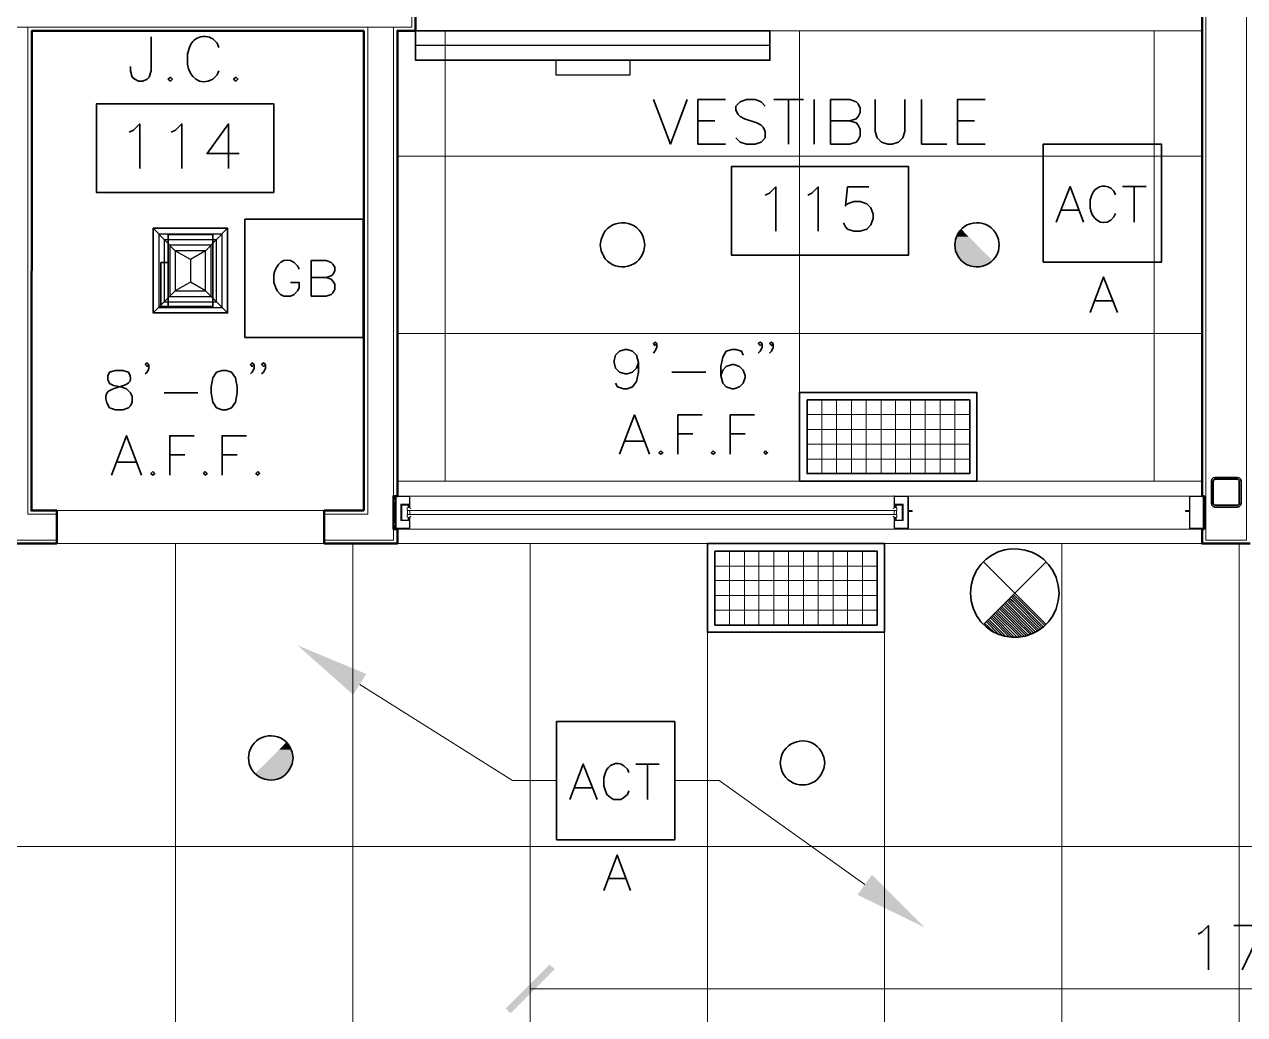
# Model space of a CAD drawing. Header units: inches. Extents: x 5 to 516, y -193 to 129.
# Drawn here: x 383.94 to 397.71, y 69.94 to 81.12 of the extents above; entities that cross this region are included whole.
import ezdxf

# ---------------------------------------------------------------- set-up
doc = ezdxf.new("R2010")
doc.units = ezdxf.units.IN
doc.header["$MEASUREMENT"] = 0
doc.layers.add('PDF9_Geometry', color=7, linetype='Continuous')
doc.layers.add('PDF9_Solid Fills', color=7, linetype='Continuous')

msp = doc.modelspace()

# ---------------------------------------------------------------- hatches: boundary and pattern name
at = {"layer": 'PDF9_Solid Fills', "transparency": 33554559}
for points in [[(394.4583999, 78.7205553), (394.5917332, 78.7205553), (394.5472888, 78.7649997), (394.4806221, 78.7649997)], [(394.4406211, 78.5783342), (394.7339544, 78.5783342), (394.6850655, 78.6272231), (394.4361766, 78.6272231)], [(394.4361784, 78.6272256), (394.6850673, 78.6272256), (394.6406228, 78.6761145), (394.4406229, 78.6761145)], [(394.4406203, 78.6761127), (394.6406203, 78.6761127), (394.5917314, 78.7205571), (394.4583981, 78.7205571)], [(394.4584014, 78.5294428), (394.7828458, 78.5294428), (394.7339569, 78.5783316), (394.4406236, 78.5783316)], [(394.4806261, 78.4894493), (394.8272928, 78.4894493), (394.7828483, 78.5294493), (394.4584039, 78.5294493)], [(394.5117354, 78.4494464), (394.8628465, 78.4494464), (394.827291, 78.4894464), (394.4806243, 78.4894464)], [(394.5472895, 78.4183324), (394.8272895, 78.4183324), (394.8628451, 78.4494435), (394.511734, 78.4494435)], [(394.5917354, 78.3961159), (394.7828465, 78.3961159), (394.827291, 78.4183382), (394.547291, 78.4183382)], [(394.6406261, 78.382779), (394.7339594, 78.382779), (394.7828483, 78.3961123), (394.5917372, 78.3961123)], [(386.7695114, 72.8849997), (386.6717402, 72.7872284), (386.9650735, 72.7872284), (386.9695179, 72.8361173), (386.9695108, 72.8361173), (386.965067, 72.8849997)], [(386.8139541, 72.9294514), (386.7695096, 72.8850069), (386.9650652, 72.8850069), (386.9517319, 72.9294514)], [(386.8584058, 72.973894), (386.8139613, 72.9294496), (386.9517391, 72.9294496), (386.9250724, 72.973894)], [(386.6228462, 72.7383345), (386.5784018, 72.6983345), (386.9250684, 72.6983345), (386.9517351, 72.7383345)], [(386.6717377, 72.7872259), (386.6228488, 72.738337), (386.9517376, 72.738337), (386.965071, 72.7872259)], [(386.5784036, 72.6983316), (386.542848, 72.6583316), (386.8939591, 72.6583316), (386.9250702, 72.6983316)], [(386.5428495, 72.6583378), (386.578405, 72.6272266), (386.858405, 72.6272266), (386.8939606, 72.6583378)], [(386.5784036, 72.6272234), (386.622848, 72.6050012), (386.8139591, 72.6050012), (386.8584036, 72.6272234)], [(386.6228462, 72.6049976), (386.6717351, 72.5916642), (386.7695129, 72.5916642), (386.8139573, 72.6049976)]]:
    msp.add_hatch(color=256, dxfattribs=at).paths.add_polyline_path(points)

# ---------------------------------------------------------------- linework, layer by layer
at = {"layer": 'PDF9_Geometry', "lineweight": 9}
msp.add_lwpolyline([(388.3117386, 81.0849996), (388.3117386, 81.5427774), (357.0628526, 81.5427774), (357.0628526, 81.0849996)], close=True, dxfattribs=at)
at = {"layer": 'PDF9_Geometry', "lineweight": 50}
for points in [[(388.3517325, 81.5650032), (388.3517325, 81.0450032), (388.1472881, 81.0450032), (388.1472881, 75.79167), (388.1028436, 75.79167)], [(388.3517325, 81.0450018), (388.3517325, 81.5650018)], [(397.2272926, 81.5649987), (397.2272926, 75.7916655), (397.2495148, 75.7916655), (397.2495148, 75.4183322), (397.2272926, 75.4183322)], [(384.3028438, 75.2538899), (384.3028438, 75.6272232), (384.0183994, 75.6272232), (384.0228438, 81.0450006), (387.7695102, 81.0450006)], [(387.7695114, 81.0450018), (387.7695114, 75.6272244)], [(388.3517318, 81.0450018), (388.1472873, 81.0450018), (388.1472873, 75.7916689)], [(388.1472891, 75.7916716), (388.1028447, 75.7916716), (388.1028447, 75.4183383), (388.1472891, 75.4183383), (388.1472891, 75.2538939)], [(388.1028447, 75.7916655), (388.1028447, 75.4183322)], [(387.7695161, 75.6272232), (387.3206272, 75.6272232), (387.3206272, 75.2538899)], [(397.7695108, 75.253887), (397.2272886, 75.253887), (397.2272886, 75.4183315)], [(383.1517364, 75.253887), (384.3028474, 75.253887)], [(387.3206272, 75.253887), (388.1472939, 75.253887)]]:
    msp.add_lwpolyline(points, dxfattribs=at)
at = {"layer": 'PDF9_Geometry', "lineweight": 9}
for points in [[(397.729517, 81.5650032), (397.729517, 75.2938921), (397.2717392, 75.2938921), (397.2717392, 81.5650032)], [(383.9784056, 81.0850047), (383.9784056, 75.5872271), (384.30285, 75.5872271), (384.30285, 75.2938939), (383.1517389, 75.2938939), (383.1517389, 75.5872271), (383.5206278, 75.5872271), (383.5206278, 81.0850047)], [(388.1028447, 81.0850047), (388.1028447, 75.2938939), (387.3206225, 75.2938939), (387.3206225, 75.5872271), (387.8139558, 75.5872271), (387.8139558, 81.0850047)]]:
    msp.add_lwpolyline(points, dxfattribs=at)
at = {"layer": 'PDF9_Geometry', "lineweight": 35}
for points in [[(385.3695097, 80.9738936), (385.3695097, 80.5916714), (385.3472875, 80.5205603), (385.3250653, 80.498338), (385.2761764, 80.4761158), (385.2272875, 80.4761158), (385.1828431, 80.498338), (385.1561764, 80.5205603), (385.1339542, 80.5916714), (385.1339542, 80.6405603)], [(386.0628481, 80.4983384), (386.111737, 80.5472273), (386.1339592, 80.5916717)], [(391.0361761, 80.2672241), (391.2272872, 79.7650019), (391.4183983, 80.2672241)], [(391.8495115, 79.7649997), (391.5384004, 79.7649997), (391.5384004, 80.2672219), (391.8495115, 80.2672219)], [(392.2984011, 80.1916671), (392.2539567, 80.2405559), (392.1828456, 80.2672226), (392.0850678, 80.2672226), (392.0139567, 80.2405559), (391.9650678, 80.1916671), (391.9650678, 80.1472226), (391.9917345, 80.0983337), (392.0139567, 80.0761115), (392.0628456, 80.0494448), (392.2050678, 80.0050004), (392.2539567, 79.9783337), (392.2761789, 79.9561115), (392.2984011, 79.9072226), (392.2984011, 79.8361115), (392.2539567, 79.7872226), (392.1828456, 79.7650004), (392.0850678, 79.7650004), (392.0139567, 79.7872226), (391.9650678, 79.8361115)], [(392.396184, 80.2672241), (392.7295173, 80.2672241)], [(392.5606262, 80.2672241), (392.5606262, 79.7650019)], [(392.8495169, 80.2672241), (392.8495169, 79.7650019)], [(393.036176, 79.7649997), (393.036176, 80.2672219), (393.2539537, 80.2672219), (393.3250648, 80.2405552), (393.3472871, 80.218333), (393.3695093, 80.1694441), (393.3695093, 80.1205552), (393.3472871, 80.0761108), (393.3250648, 80.0494441), (393.2539537, 80.0272219), (393.036176, 80.0272219)], [(393.5384003, 80.2672241), (393.5384003, 79.9072241), (393.5606225, 79.836113), (393.6095114, 79.7872241), (393.6806225, 79.7650019), (393.7295114, 79.7650019), (393.8006225, 79.7872241), (393.8495114, 79.836113), (393.8717336, 79.9072241), (393.8717336, 80.2672241)], [(394.0628505, 80.2672241), (394.0628505, 79.7650019), (394.347295, 79.7650019)], [(394.7784032, 79.7649997), (394.4672921, 79.7649997), (394.4672921, 80.2672219), (394.7784032, 80.2672219)], [(391.5384004, 80.0272248), (391.7295115, 80.0272248)], [(393.2539584, 80.0272248), (393.3250695, 80.0050026), (393.3472918, 79.9783359), (393.369514, 79.9338915), (393.369514, 79.8583359), (393.3472918, 79.8138915), (393.3250695, 79.7872248), (393.2539584, 79.7650026), (393.0361807, 79.7650026)], [(394.4672921, 80.0272248), (394.6584032, 80.0272248)], [(385.120631, 79.8983366), (385.1695199, 79.9205589), (385.240631, 79.99167), (385.240631, 79.4894478)], [(385.5961807, 79.8983366), (385.6450696, 79.9205589), (385.7161807, 79.99167), (385.7161807, 79.4894478)], [(386.2406215, 79.4894485), (386.2406215, 79.9916707), (386.0006215, 79.6583374), (386.3606215, 79.6583374)], [(392.2984011, 79.1872274), (392.34729, 79.2094496), (392.4184011, 79.2805607), (392.4184011, 78.7827829)], [(392.7783996, 79.1872274), (392.8228441, 79.2094496), (392.8939552, 79.2805607), (392.8939552, 78.7827829)], [(393.4672921, 79.2805614), (393.2272921, 79.2805614), (393.2050699, 79.0672281), (393.2272921, 79.0894503), (393.2984032, 79.116117), (393.3695143, 79.116117), (393.4450699, 79.0894503), (393.4895143, 79.0450059), (393.516181, 78.9738948), (393.516181, 78.9250059), (393.4895143, 78.8538948), (393.4450699, 78.8050059), (393.3695143, 78.7827837), (393.2984032, 78.7827837), (393.2272921, 78.8050059), (393.2050699, 78.8316726), (393.1828477, 78.876117)], [(395.5828519, 78.8849994), (395.7384074, 79.2849994), (395.8895185, 78.8849994)], [(395.9828519, 79.1916671), (395.9650741, 79.1338893), (395.9650741, 79.040556)], [(396.2495185, 79.1916671), (396.2317407, 79.2316671), (396.1961852, 79.2672227)], [(396.3295153, 79.2850012), (396.5961819, 79.2850012)], [(396.4628432, 79.2850012), (396.4628432, 78.8850012)], [(395.6406228, 79.0183363), (395.8317339, 79.0183363)], [(396.1961852, 78.9072227), (396.2317407, 78.9427782), (396.2495185, 78.9827782)], [(390.4717335, 78.5027786), (390.4450668, 78.5605564), (390.4361779, 78.6272231), (390.4450668, 78.6894453), (390.4717335, 78.7516675)], [(390.9295112, 78.6894453), (390.9384001, 78.6272231), (390.9295112, 78.5605564)], [(394.4717332, 78.5027786), (394.4450666, 78.5605564), (394.4361777, 78.6272231), (394.4450666, 78.6894453), (394.4717332, 78.7516675)], [(394.929511, 78.6894453), (394.9383999, 78.6272231), (394.929511, 78.5605564)], [(387.0406251, 78.3516697), (387.0184029, 78.3916697), (386.9828473, 78.4272252)], [(387.173962, 78.0494417), (387.173962, 78.4494417), (387.3428509, 78.4494417), (387.4006287, 78.4272195), (387.4184064, 78.4094417), (387.4406287, 78.3738861), (387.4406287, 78.3338861), (387.4184064, 78.2938861), (387.4006287, 78.2761084), (387.3428509, 78.2583306), (387.173962, 78.2583306)], [(386.7517362, 78.2938919), (386.7517362, 78.2005586), (386.7739584, 78.1427808), (386.7917362, 78.1072253), (386.8272918, 78.0672253), (386.8672918, 78.0494475), (386.9428473, 78.0494475), (386.9828473, 78.0672253), (387.0184029, 78.1072253), (387.0406251, 78.1427808), (387.0406251, 78.2005586), (386.9428473, 78.2005586)], [(387.3428531, 78.2583356), (387.4006308, 78.2405579), (387.4184086, 78.2183356), (387.4406308, 78.1827801), (387.4406308, 78.1250023), (387.4184086, 78.0850023), (387.4006308, 78.0672245), (387.3428531, 78.0494468), (387.1739642, 78.0494468)], [(395.9650676, 77.8627826), (396.1161787, 78.2627826), (396.2717342, 77.8627826)], [(396.0228475, 77.9961105), (396.2139586, 77.9961105)], [(391.076179, 77.5116632), (391.0539567, 77.489441), (391.036179, 77.5116632), (391.0539567, 77.529441), (391.076179, 77.5116632), (391.076179, 77.4672188), (391.0539567, 77.4272188), (391.036179, 77.4049966)], [(392.262847, 77.5116632), (392.2406248, 77.489441), (392.2184026, 77.5116632), (392.2406248, 77.529441), (392.262847, 77.5116632), (392.262847, 77.4672188), (392.2406248, 77.4272188), (392.2184026, 77.4049966)], [(392.3872954, 77.5116632), (392.3695176, 77.489441), (392.3472954, 77.5116632), (392.3695176, 77.529441), (392.3872954, 77.5116632), (392.3872954, 77.4672188), (392.3695176, 77.4272188), (392.3472954, 77.4049966)], [(390.8672941, 77.2983386), (390.8450718, 77.2361164), (390.8006274, 77.1916719), (390.7384052, 77.1694497), (390.716183, 77.1694497), (390.6539607, 77.1916719), (390.6095163, 77.2361164), (390.5917385, 77.2983386), (390.5917385, 77.3205608), (390.6095163, 77.382783), (390.6539607, 77.4272275), (390.716183, 77.4450052), (390.7384052, 77.4450052), (390.8006274, 77.4272275), (390.8450718, 77.382783), (390.8672941, 77.2983386), (390.8672941, 77.1916719), (390.8450718, 77.0850053), (390.8006274, 77.022783), (390.7384052, 77.0005608), (390.6984052, 77.0005608), (390.6317385, 77.022783), (390.6095163, 77.0672275)], [(392.0495133, 77.3827751), (392.0317355, 77.4272195), (391.9650689, 77.4449973), (391.9250689, 77.4449973), (391.8584022, 77.4272195), (391.8184022, 77.3605528), (391.79618, 77.2538862), (391.79618, 77.151664), (391.8184022, 77.0672195), (391.8584022, 77.0227751), (391.9250689, 77.0005529), (391.9428467, 77.0005529), (392.0095133, 77.0227751), (392.0495133, 77.0672195), (392.0717355, 77.1294417), (392.0717355, 77.151664), (392.0495133, 77.2138862), (392.0095133, 77.2538862), (391.9428467, 77.2761084), (391.9250689, 77.2761084), (391.8584022, 77.2538862), (391.8184022, 77.2138862), (391.79618, 77.151664)], [(385.3428532, 77.2761127), (385.3250754, 77.2538905), (385.3028532, 77.2761127), (385.3250754, 77.2938905), (385.3428532, 77.2761127), (385.3428532, 77.2316683), (385.3250754, 77.1916683), (385.3028532, 77.1694461)], [(386.5295122, 77.2761127), (386.50729, 77.2538905), (386.4895122, 77.2761127), (386.50729, 77.2938905), (386.5295122, 77.2761127), (386.5295122, 77.2316683), (386.50729, 77.1916683), (386.4895122, 77.1694461)], [(386.6584003, 77.2761127), (386.6361781, 77.2538905), (386.6139559, 77.2761127), (386.6361781, 77.2938905), (386.6584003, 77.2761127), (386.6584003, 77.2316683), (386.6361781, 77.1916683), (386.6139559, 77.1694461)], [(385.1117348, 77.1916665), (385.0495126, 77.2094443), (384.9650682, 77.2094443), (384.8984015, 77.1916665), (384.8806237, 77.1472221), (384.8806237, 77.1072221), (384.8984015, 77.0627776), (384.942846, 77.0405554), (385.0272904, 77.0227776), (385.0895126, 77.0005554), (385.1339571, 76.956111), (385.1561793, 76.916111), (385.1561793, 76.8494443), (385.1339571, 76.8094443), (385.1117348, 76.7872221), (385.0495126, 76.7649999), (384.9650682, 76.7649999), (384.8984015, 76.7872221)], [(391.24507, 77.1916672), (391.6272922, 77.1916672)], [(385.516184, 76.9561077), (385.8939617, 76.9561077)], [(390.6539604, 76.2627845), (390.8228493, 76.707229), (390.9917381, 76.2627845)], [(391.3117385, 76.2627845), (391.3117385, 76.707229), (391.587294, 76.707229)], [(391.9028481, 76.2627845), (391.9028481, 76.707229), (392.1784037, 76.707229)], [(384.9206256, 76.027225), (385.0895144, 76.4716694), (385.2584033, 76.027225)], [(385.5784037, 76.027225), (385.5784037, 76.4716694), (385.8539592, 76.4716694)], [(386.1695133, 76.027225), (386.1695133, 76.4716694), (386.4450688, 76.4716694)], [(391.3117385, 76.4938862), (391.4806274, 76.4938862)], [(391.9028481, 76.4938862), (392.071737, 76.4938862)], [(390.7161801, 76.4094497), (390.9295134, 76.4094497)], [(384.987294, 76.1738902), (385.1961829, 76.1738902)], [(385.5784037, 76.2583357), (385.7472925, 76.2583357)], [(386.1695133, 76.2583357), (386.3384022, 76.2583357)], [(397.3339549, 75.9605565), (397.3383994, 75.9827788), (397.3517327, 75.9961121), (397.3739549, 76.0005565)], [(397.3339578, 75.9605594), (397.3384023, 75.9827817), (397.3517356, 75.996115), (397.3739578, 76.0005594), (397.6228467, 76.0005594)], [(397.351732, 75.9605565), (397.3606209, 75.9738899), (397.3739542, 75.9827788), (397.6228431, 75.9827788)], [(397.3739578, 75.9827824), (397.3606245, 75.9738935), (397.3517356, 75.9605602)], [(397.6672901, 75.9605594), (397.6628456, 75.9827817), (397.6450679, 75.996115), (397.6228456, 76.0005594), (397.3739568, 76.0005594)], [(397.3739604, 75.9827788), (397.6228492, 75.9827788), (397.640627, 75.9738899), (397.6450715, 75.9605565), (397.6450715, 75.7116677), (397.6450715, 75.9605565)], [(397.6228438, 76.0005565), (397.645066, 75.9961121), (397.6628438, 75.9827788), (397.6672883, 75.9605565), (397.6672883, 75.7116677), (397.6672883, 75.9605565)], [(397.6228456, 75.9827824), (397.6406234, 75.9738935), (397.6450679, 75.9605602)], [(397.3339549, 75.7116688), (397.3383994, 75.6894465), (397.3517327, 75.6716688), (397.3739549, 75.6672243)], [(397.3339578, 75.7116706), (397.3384023, 75.6894483), (397.3517356, 75.6716706), (397.3739578, 75.6672261), (397.6228467, 75.6672261)], [(397.351732, 75.7116688), (397.3606209, 75.693891), (397.3739542, 75.6894465)], [(397.3517356, 75.7116651), (397.3606245, 75.6938874), (397.3739578, 75.6894429), (397.6228467, 75.6894429)], [(397.3739568, 75.6672261), (397.6228456, 75.6672261), (397.6450679, 75.6716706), (397.6628456, 75.6894483), (397.6672901, 75.7116706)], [(397.3739568, 75.6894429), (397.6228456, 75.6894429), (397.6406234, 75.6938874), (397.6450679, 75.7116651)], [(397.6672883, 75.7116688), (397.6628438, 75.6894465), (397.645066, 75.6716688), (397.6228438, 75.6672243)], [(397.6450715, 75.7116688), (397.640627, 75.693891), (397.6228492, 75.6894465)], [(394.7606225, 74.3427814), (395.4672891, 75.049448)], [(394.7606225, 75.0494419), (395.4672891, 74.3427752)], [(394.6450684, 74.5250029), (394.6228462, 74.6094473), (394.6139573, 74.6938918), (394.6228462, 74.7827806), (394.6450684, 74.8672251)], [(395.6050683, 74.7827806), (395.6139572, 74.6938918), (395.6050683, 74.6094473)], [(395.4050723, 74.2894412), (395.0984057, 74.5961078), (395.0539612, 74.6361078)], [(395.4184006, 74.3027785), (395.1295117, 74.5961118), (395.0717339, 74.6538896)], [(395.4361776, 74.3161158), (395.0850665, 74.6672269)], [(395.4539637, 74.3294441), (395.1872971, 74.5961107), (395.0984082, 74.6805552)], [(394.920625, 74.5072236), (395.2184028, 74.2094459)], [(394.9384021, 74.520561), (395.2450687, 74.2138943)], [(394.9517394, 74.5338892), (395.2672949, 74.2183337)], [(394.9650676, 74.5472265), (395.2895121, 74.2272266)], [(394.9828447, 74.5650036), (395.3072891, 74.2361147)], [(394.996182, 74.5783319), (395.3295153, 74.2449985)], [(395.0095193, 74.5916692), (395.3472971, 74.2538914)], [(395.3695092, 74.2672244), (395.027287, 74.6094466)], [(395.3872953, 74.2761129), (395.0406286, 74.6227796)], [(394.7739598, 74.3561097), (394.8806265, 74.2538874)], [(394.7917368, 74.3738957), (394.9339591, 74.2272291)], [(394.8050742, 74.387224), (394.9784075, 74.2138907)], [(394.8184024, 74.4005523), (395.013958, 74.2049967)], [(394.8361795, 74.4183384), (395.0495128, 74.2005606)], [(394.8495168, 74.4316667), (395.0850723, 74.1961111)], [(394.8628451, 74.445004), (395.1117339, 74.1961151)], [(394.8761824, 74.462781), (395.142849, 74.1961144)], [(394.8939594, 74.4761093), (395.169515, 74.2005537)], [(394.9072877, 74.4894466), (395.1961766, 74.2005577)], [(386.4761836, 72.8983396), (386.4672947, 72.8361173), (386.4761836, 72.7694507)], [(386.9339613, 72.7116729), (386.960628, 72.7694507), (386.9695169, 72.8361173), (386.960628, 72.8983396), (386.9339613, 72.9605618)], [(392.4761832, 72.8450041), (392.4672943, 72.7783374), (392.4761832, 72.7161152)], [(392.933961, 72.653893), (392.9606276, 72.7161152), (392.9695165, 72.7783374), (392.9606276, 72.8450041), (392.933961, 72.9027818)], [(390.0939561, 72.3649983), (390.2450672, 72.7649983), (390.4006227, 72.3649983)], [(390.7606227, 72.671666), (390.7428449, 72.7072216), (390.7028449, 72.7472216)], [(390.8361797, 72.7650001), (391.1028464, 72.7650001)], [(390.9695166, 72.7650001), (390.9695166, 72.3650001)], [(390.493956, 72.671666), (390.4761783, 72.6138883), (390.4761783, 72.5205549), (390.493956, 72.4627771), (390.5117338, 72.4227771), (390.5517338, 72.3872216), (390.5872894, 72.3649994), (390.6672894, 72.3649994), (390.7028449, 72.3872216), (390.7428449, 72.4227771), (390.7606227, 72.4627771)], [(390.151736, 72.4983352), (390.3428471, 72.4983352)], [(390.4761808, 71.3383328), (390.6272919, 71.7383327), (390.778403, 71.3383328)], [(390.5339607, 71.4716697), (390.7206274, 71.4716697)], [(397.18285, 70.8449969), (397.2272944, 70.8716636), (397.2984055, 70.9427747), (397.2984055, 70.4405525)], [(397.6806256, 70.4405554), (397.9206256, 70.9427776), (397.5872922, 70.9427776)]]:
    msp.add_lwpolyline(points, dxfattribs=at)
msp.add_lwpolyline([(386.1339592, 80.8538939), (386.111737, 80.9027828), (386.0628481, 80.9516717, 0.5083629243), (385.8006259, 80.8538939), (385.7784036, 80.7827828), (385.7784036, 80.6672273)], format="xyb", dxfattribs=at)
at = {"layer": 'PDF9_Geometry', "lineweight": 15}
for points in [[(388.1472873, 81.0450018), (397.227287, 81.0450018)], [(388.6850658, 75.9605565), (388.6850658, 81.0450006)], [(392.6850656, 75.9605565), (392.6850656, 81.0450006)], [(396.6850654, 75.9605565), (396.6850654, 81.0450006)], [(388.1472873, 79.627223), (397.227287, 79.627223)], [(388.1472873, 77.6272231), (397.227287, 77.6272231)], [(397.2272926, 75.9605565), (388.147293, 75.9605565)], [(393.751734, 75.7961099), (393.751734, 75.7916655), (388.2895122, 75.7916655)], [(393.751734, 75.6583322), (393.751734, 75.7916655), (393.9161784, 75.7916655)], [(393.8539606, 75.5161121), (393.7561828, 75.5161121), (393.7561828, 75.4272232), (393.9072939, 75.4272232), (393.9072939, 75.7872232)], [(393.8539606, 75.6983314), (393.7561828, 75.6983314), (393.7561828, 75.7872203), (393.9072939, 75.7872203)], [(393.9161853, 75.6272232), (393.9161853, 75.7916677)], [(393.9161853, 75.7916655), (397.085074, 75.7916655)], [(397.0850672, 75.6272232), (397.0850672, 75.7916677)], [(397.2495185, 75.4672211), (397.2495185, 75.7916655), (397.085074, 75.7916655)], [(397.2406209, 75.4272258), (397.2406209, 75.7872257), (397.0895098, 75.7872257)], [(397.0895159, 75.7872268), (397.0895159, 75.4272269), (397.240627, 75.4272269)], [(387.3206272, 75.6272232), (384.3028495, 75.6272232)], [(393.7428455, 75.6494491), (393.7517344, 75.658338)], [(393.751734, 75.6894429), (393.7695118, 75.6894429)], [(393.751734, 75.6272232), (393.751734, 75.5827788)], [(393.7561821, 75.6627762), (393.7739598, 75.6627762), (393.7739598, 75.6894429), (393.845071, 75.6894429)], [(393.7561828, 75.6627766), (393.7561828, 75.6805544), (393.7606272, 75.6805544), (393.7606272, 75.6672211)], [(393.7695111, 75.6894429), (393.7695111, 75.6672207), (393.7606222, 75.6672207)], [(393.7828484, 75.6272221), (393.7828484, 75.6538888), (393.7739595, 75.6627777)], [(393.7783996, 75.6272232), (393.7783996, 75.5827788)], [(393.8450681, 75.6894429), (393.8450681, 75.520554)], [(393.8539566, 75.6983314), (393.8539566, 75.5161092)], [(393.9161853, 75.4183347), (393.9161853, 75.6183347), (393.9561853, 75.6183347), (393.9561853, 75.6272236), (393.9161853, 75.6272236)], [(397.0850672, 75.4183347), (397.0850672, 75.6183347), (397.0406227, 75.6183347), (397.0406227, 75.6272236), (397.0850672, 75.6272236)], [(393.7428455, 75.5650035), (393.7517344, 75.5516702)], [(393.751734, 75.5516662), (393.751734, 75.4183329)], [(393.751734, 75.5205609), (393.7695118, 75.5205609)], [(393.7561781, 75.5338888), (393.7606225, 75.5338888), (393.7606225, 75.5427777), (393.7695114, 75.5427777), (393.7695114, 75.5205555)], [(393.7561828, 75.5472265), (393.7739606, 75.5472265), (393.7739606, 75.5205598)], [(393.7561828, 75.5338892), (393.7561828, 75.5472225)], [(393.7828484, 75.5605548), (393.7739595, 75.5472214)], [(393.7739598, 75.5205609), (393.845071, 75.5205609)], [(393.7828484, 75.5827806), (393.7828484, 75.5605584)], [(397.0850672, 75.4183383), (397.2495116, 75.4183383), (397.2495116, 75.4672272)], [(393.751734, 75.4183383), (388.2895122, 75.4183383)], [(397.085074, 75.4183383), (393.9161853, 75.4183383), (393.7517409, 75.4183383)], [(384.3028503, 75.253887), (387.3206281, 75.253887)], [(385.6450721, 75.253887), (385.6450721, 67.9605542)], [(387.645072, 75.253887), (387.645072, 67.9605542)], [(397.5606259, 75.253887), (388.147293, 75.253887)], [(389.6450719, 67.960557), (389.6450719, 75.2538898)], [(391.6450718, 75.253887), (391.6450718, 48.6672209)], [(393.6450717, 75.253887), (393.6450717, 48.6672209)], [(395.6450716, 75.253887), (395.6450716, 48.6672209)], [(397.6450715, 75.253887), (397.6450715, 48.6672209)], [(387.7250688, 73.6627774), (389.4450686, 72.5783331), (389.9428465, 72.5783331)], [(393.4228495, 71.4050012), (391.778405, 72.5783345), (391.2761829, 72.5783345)], [(407.1472863, 71.8361174), (379.5206218, 71.8361174)], [(389.6450719, 69.7116691), (389.6450719, 70.7294468)], [(417.6450636, 70.2272217), (407.1472863, 70.2272217), (389.6450651, 70.2272217)]]:
    msp.add_lwpolyline(points, dxfattribs=at)
at = {"layer": 'PDF9_Geometry', "lineweight": 35}
for points in [[(392.3517323, 81.0450018), (392.3517323, 80.7116685), (388.3517325, 80.7116685), (388.3517325, 81.0450018)], [(385.5872922, 80.5205606), (385.5606255, 80.4983384), (385.5872922, 80.4761162), (385.6095144, 80.4983384)], [(386.325067, 80.5205606), (386.2984004, 80.4983384), (386.325067, 80.4761162), (386.3472892, 80.4983384)], [(386.7517344, 80.2183326), (384.7517345, 80.2183326), (384.7517345, 79.2183327), (386.7517344, 79.2183327)], [(395.4361776, 78.4316664), (395.4361776, 79.7649997), (396.7695109, 79.7649997), (396.7695109, 78.4316664)], [(393.9161853, 79.5116631), (391.9161854, 79.5116631), (391.9161854, 78.5116632), (393.9161853, 78.5116632)], [(386.4272896, 77.5827805), (386.4272896, 78.9161137), (387.7606229, 78.9161137), (387.7606229, 77.5827805)], [(385.3917356, 78.8138912), (385.3917356, 77.8583357), (386.2317355, 77.8583357), (386.2317355, 78.8138912)], [(385.5606266, 78.742783), (385.5606266, 77.9294497), (386.0628488, 77.9294497), (386.0628488, 78.742783)], [(385.4761811, 78.4272267), (385.4761811, 77.9294489), (385.5606255, 77.9294489), (385.5606255, 78.4272267)], [(386.1695133, 77.2094443), (386.1072911, 77.1916665), (386.0628466, 77.1249998), (386.0450689, 77.0227776), (386.0450689, 76.956111), (386.0628466, 76.8494443), (386.1072911, 76.7872221), (386.1695133, 76.7649999), (386.2139577, 76.7649999), (386.2761799, 76.7872221), (386.3206244, 76.8494443), (386.3384022, 76.956111), (386.3384022, 77.0227776), (386.3206244, 77.1249998), (386.2761799, 77.1916665), (386.2139577, 77.2094443)], [(394.6850655, 75.9605565), (394.6850655, 76.9605565), (392.6850656, 76.9605565), (392.6850656, 75.9605565)], [(392.7695111, 76.876111), (392.7695111, 76.0449999), (394.6050666, 76.0449999), (394.6050666, 76.876111)], [(391.1206306, 76.3027784), (391.0984084, 76.2805562), (391.1206306, 76.2627784), (391.1428529, 76.2805562)], [(391.7117403, 76.3027784), (391.689518, 76.2805562), (391.7117403, 76.2627784), (391.7339625, 76.2805562)], [(392.3028499, 76.3027784), (392.2850721, 76.2805562), (392.3028499, 76.2627784), (392.3250721, 76.2805562)], [(385.3872958, 76.0672189), (385.3650736, 76.0449966), (385.3872958, 76.0272189), (385.409518, 76.0449966)], [(385.9784054, 76.0672189), (385.9606277, 76.0449966), (385.9784054, 76.0272189), (386.0006277, 76.0449966)], [(386.5739548, 76.0672189), (386.5517326, 76.0449966), (386.5739548, 76.0272189), (386.5917326, 76.0449966)], [(397.3339549, 75.7116677), (397.3339549, 75.9605565)], [(397.351732, 75.7116677), (397.351732, 75.9605565)], [(393.6450717, 74.2538871), (393.6450717, 75.253887), (391.6450718, 75.253887), (391.6450718, 74.2538871)], [(391.7295173, 75.1694506), (391.7295173, 74.3338951), (393.5606283, 74.3338951), (393.5606283, 75.1694506)], [(389.9428511, 71.9116653), (389.9428511, 73.2449986), (391.2761844, 73.2449986), (391.2761844, 71.9116653)]]:
    msp.add_lwpolyline(points, close=True, dxfattribs=at)
at = {"layer": 'PDF9_Geometry', "color": 253, "lineweight": 30, "true_color": 0xb3b3b3}
for points in [[(392.3517323, 80.8761107), (388.3517325, 80.8761107)], [(385.6406233, 78.5605546), (385.3917345, 78.8138879)], [(386.2317341, 78.8138879), (385.9828452, 78.5605546), (385.8139563, 78.4627768), (385.640623, 78.5605546)], [(385.8139541, 78.4627808), (385.8139541, 78.205003)], [(385.6406233, 78.1072216), (385.3917345, 77.8583328)], [(386.2317341, 77.8583328), (385.9828452, 78.1072216), (385.8139563, 78.2049994), (385.640623, 78.1072216)]]:
    msp.add_lwpolyline(points, dxfattribs=at)
for points in [[(390.7695112, 80.7116663), (390.7695112, 80.5427774), (389.9384002, 80.5427774), (389.9384002, 80.7116663)], [(385.4539643, 78.7472227), (385.4539643, 77.9205561), (386.1695198, 77.9205561), (386.1695198, 78.7472227)], [(385.516184, 78.685003), (385.516184, 77.9827808), (386.107295, 77.9827808), (386.107295, 78.685003)], [(385.5784037, 78.6227743), (385.5784037, 78.0449965), (386.0450703, 78.0449965), (386.0450703, 78.6227743)], [(385.6406233, 78.5605546), (385.6406233, 78.1072213), (385.9828455, 78.1072213), (385.9828455, 78.5605546)]]:
    msp.add_lwpolyline(points, close=True, dxfattribs=at)
at = {"layer": 'PDF9_Geometry', "color": 253, "lineweight": 15, "true_color": 0x9a9a9a}
for points in [[(392.9384022, 76.0450021), (392.9384022, 76.8761131)], [(393.1028444, 76.0450021), (393.1028444, 76.8761131)], [(393.2717355, 76.0450021), (393.2717355, 76.8761131)], [(393.4361777, 76.0450021), (393.4361777, 76.8761131)], [(393.6050688, 76.0450021), (393.6050688, 76.8761131)], [(393.7695111, 76.0450021), (393.7695111, 76.8761131)], [(393.9384021, 76.0450021), (393.9384021, 76.8761131)], [(394.1028444, 76.0450021), (394.1028444, 76.8761131)], [(394.2717354, 76.0450021), (394.2717354, 76.8761131)], [(394.4361777, 76.0450021), (394.4361777, 76.8761131)], [(392.7695111, 76.7116687), (394.6050666, 76.7116687)], [(392.7695111, 76.5427776), (394.6050666, 76.5427776)], [(392.7695111, 76.3783354), (394.6050666, 76.3783354)], [(392.7695111, 76.2094443), (394.6050666, 76.2094443)], [(391.8939596, 74.3338929), (391.8939596, 75.1694484)], [(392.0628506, 74.3338929), (392.0628506, 75.1694484)], [(392.2272929, 74.3338929), (392.2272929, 75.1694484)], [(392.396184, 74.3338929), (392.396184, 75.1694484)], [(392.5606262, 74.3338929), (392.5606262, 75.1694484)], [(392.7295173, 74.3338929), (392.7295173, 75.1694484)], [(392.8939595, 74.3338929), (392.8939595, 75.1694484)], [(393.0628506, 74.3338929), (393.0628506, 75.1694484)], [(393.2272928, 74.3338929), (393.2272928, 75.1694484)], [(393.3961839, 74.3338929), (393.3961839, 75.1694484)], [(391.7295173, 75.0005595), (393.5606283, 75.0005595)], [(391.7295173, 74.8361172), (393.5606283, 74.8361172)], [(391.7295173, 74.6672262), (393.5606283, 74.6672262)], [(391.7295173, 74.5027839), (393.5606283, 74.5027839)]]:
    msp.add_lwpolyline(points, dxfattribs=at)
at = {"layer": 'PDF9_Geometry', "lineweight": 15}
for points in [[(388.1250669, 75.4183322), (388.1206225, 75.4272211), (388.1072892, 75.4272211), (388.1028447, 75.4183322), (388.1028447, 75.7916655), (388.1028447, 75.4183322), (388.1072892, 75.4272211), (388.1206225, 75.4272211)], [(388.1028483, 75.7916655), (388.1072928, 75.787221), (388.1206261, 75.787221), (388.1250705, 75.7916655), (388.1250705, 75.4183322), (388.1250705, 75.7916655), (388.289515, 75.7916655), (388.289515, 75.6583322), (388.289515, 75.7916655), (388.1250705, 75.7916655), (388.1206261, 75.787221), (388.1072928, 75.787221)], [(388.1028483, 75.782777), (388.1117372, 75.7783325), (388.1206261, 75.7783325), (388.1250705, 75.782777), (388.1206261, 75.7783325), (388.1117372, 75.7783325)], [(388.1028483, 75.7783372), (388.1117372, 75.7694483), (388.1206261, 75.7694483), (388.1250705, 75.7783372), (388.1206261, 75.7694483), (388.1117372, 75.7694483)], [(388.1028483, 75.7694487), (388.1117372, 75.7605598), (388.1206261, 75.7605598), (388.1250705, 75.7694487), (388.1206261, 75.7605598), (388.1117372, 75.7605598)], [(388.1028483, 75.4583383), (388.1250705, 75.7516716), (388.1028483, 75.7516716), (388.1250705, 75.4583383), (388.1028483, 75.7516716), (388.1250705, 75.7516716)], [(388.2850702, 75.5161147), (388.2850702, 75.4272258), (388.1339591, 75.4272258), (388.1339591, 75.7872257), (388.1339591, 75.4272258), (388.2850702, 75.4272258)], [(388.1872953, 75.6983314), (388.2850731, 75.6983314), (388.2850731, 75.7872203), (388.133962, 75.7872203), (388.2850731, 75.7872203), (388.2850731, 75.6983314)], [(388.1872902, 75.5161092), (388.1872902, 75.6983314)], [(388.1961788, 75.520554), (388.1961788, 75.6894429)], [(388.2850738, 75.6627762), (388.267296, 75.6627762), (388.267296, 75.6894429), (388.1961849, 75.6894429), (388.267296, 75.6894429), (388.267296, 75.6627762)], [(388.2583984, 75.6272221), (388.2583984, 75.6538888), (388.2672873, 75.6627777), (388.2583984, 75.6538888)], [(393.7783996, 75.5827788), (393.7783996, 75.6272232), (388.2628444, 75.6272232), (388.2628444, 75.5827788)], [(388.2628472, 75.5827788), (388.2628472, 75.6272232)], [(388.271735, 75.6894429), (388.2895128, 75.6894429)], [(388.2761802, 75.6672207), (388.2717358, 75.6672207), (388.2717358, 75.6894429), (388.2717358, 75.6672207)], [(388.2850731, 75.6627766), (388.2850731, 75.6805544), (388.2761842, 75.6805544), (388.2761842, 75.6672211), (388.2761842, 75.6805544), (388.2850731, 75.6805544)], [(388.2895124, 75.658338), (388.2984013, 75.6494491)], [(388.2895128, 75.5827788), (388.2895128, 75.6272232)], [(388.1028483, 75.4583322), (388.1250705, 75.4583322)], [(388.1250684, 75.4183383), (388.2895128, 75.4183383), (388.2895128, 75.5516717), (388.2895128, 75.4183383)], [(388.1872953, 75.5161121), (388.2850731, 75.5161121)], [(388.1961849, 75.5205609), (388.267296, 75.5205609)], [(388.2583984, 75.5605584), (388.2583984, 75.5827806)], [(388.2672873, 75.5472214), (388.2583984, 75.5605548)], [(388.2672953, 75.5205598), (388.2672953, 75.5472265), (388.2850731, 75.5472265), (388.2672953, 75.5472265)], [(388.271735, 75.5205609), (388.2895128, 75.5205609)], [(388.2850734, 75.5338888), (388.2761845, 75.5338888), (388.2761845, 75.5427777), (388.2717401, 75.5427777), (388.2717401, 75.5205555), (388.2717401, 75.5427777), (388.2761845, 75.5427777), (388.2761845, 75.5338888)], [(388.2850731, 75.5472225), (388.2850731, 75.5338892)], [(388.2895124, 75.5516702), (388.2984013, 75.5650035)], [(388.1250669, 75.4450039), (388.1206225, 75.4494484), (388.1117336, 75.4494484), (388.1028447, 75.4450039), (388.1117336, 75.4494484), (388.1206225, 75.4494484)], [(388.1250669, 75.4361154), (388.1206225, 75.4405598), (388.1117336, 75.4405598), (388.1028447, 75.4361154), (388.1117336, 75.4405598), (388.1206225, 75.4405598)], [(388.1250669, 75.4272269), (388.1206225, 75.4316713), (388.1117336, 75.4316713), (388.1028447, 75.4272269), (388.1117336, 75.4316713), (388.1206225, 75.4316713)], [(388.1028447, 75.4227828), (388.1028447, 75.4183383)]]:
    msp.add_lwpolyline(points, close=True, dxfattribs=at)
at = {"layer": 'PDF9_Geometry', "lineweight": 35}
for points in [[(385.7784036, 80.6672273), (385.7990703, 80.5203384), (385.919737, 80.4158199), (386.0628481, 80.4983384)], [(396.1961852, 79.2672227), (396.1118148, 79.3181856), (396.0178889, 79.281593), (395.9828519, 79.1916671)], [(395.9650741, 79.040556), (395.9807778, 78.932556), (396.0887037, 78.8257412), (396.1961852, 78.9072227)], [(390.4717335, 78.7516675), (390.5752149, 78.9395934), (390.8700297, 78.9120379), (390.9295112, 78.6894453)], [(394.4717332, 78.7516675), (394.5752147, 78.9395934), (394.8700295, 78.9120379), (394.929511, 78.6894453)], [(386.9828473, 78.4272252), (386.867588, 78.5081882), (386.777514, 78.4047067), (386.7517362, 78.2938919)], [(390.9295112, 78.5605564), (390.8634371, 78.3412231), (390.5749186, 78.3165564), (390.4717335, 78.5027786)], [(394.929511, 78.5605564), (394.8634369, 78.3412231), (394.5749184, 78.3165564), (394.4717332, 78.5027786)], [(384.8984015, 76.7872221), (384.6969201, 77.1098147), (385.2620311, 76.9420369), (385.1117348, 77.1916665)], [(394.6450684, 74.8672251), (394.8178091, 75.3402621), (395.5101794, 75.291151), (395.6050683, 74.7827806)], [(395.6050683, 74.6094473), (395.5101794, 74.101151), (394.8178832, 74.0519659), (394.6450684, 74.5250029)], [(386.9339613, 72.9605618), (386.8304798, 73.1484877), (386.535665, 73.1209321), (386.4761836, 72.8983396)], [(392.933961, 72.9027818), (392.8257388, 73.0952263), (392.538924, 73.0558189), (392.4761832, 72.8450041)], [(386.4761836, 72.7694507), (386.5381095, 72.5565618), (386.8248502, 72.5153766), (386.9339613, 72.7116729)], [(390.7028449, 72.7472216), (390.6230672, 72.8024808), (390.5237338, 72.7569253), (390.493956, 72.671666)], [(392.4761832, 72.7161152), (392.5315166, 72.5021893), (392.8267017, 72.459967), (392.933961, 72.653893)]]:
    msp.add_open_spline(points, degree=3, dxfattribs=at)
at = {"layer": 'PDF9_Solid Fills', "lineweight": 35, "transparency": 33554559}
for points in [[(394.5117347, 78.8050026), (394.4806236, 78.7650026), (394.5472902, 78.7650026)], [(394.7339569, 78.382775), (394.6406236, 78.382775), (394.685068, 78.3783306)], [(387.796177, 73.7827771), (387.0183992, 74.1072215), (387.6495103, 73.5472215)], [(386.8939599, 73.0138879), (386.925071, 72.9738879), (386.8584043, 72.9738879)], [(386.6717377, 72.5916693), (386.7695154, 72.5916693), (386.7206265, 72.5872248)], [(393.338404, 71.2894413), (394.0984039, 70.9205525), (393.5028484, 71.516108)], [(389.8672941, 70.5027841), (389.4228497, 69.951673), (389.3695164, 70.0050064)], [(389.9206253, 70.4494439), (389.8672919, 70.5027773), (389.4228475, 69.9516662)]]:
    msp.add_solid(points, dxfattribs=at)

doc.saveas('drawing.dxf')
